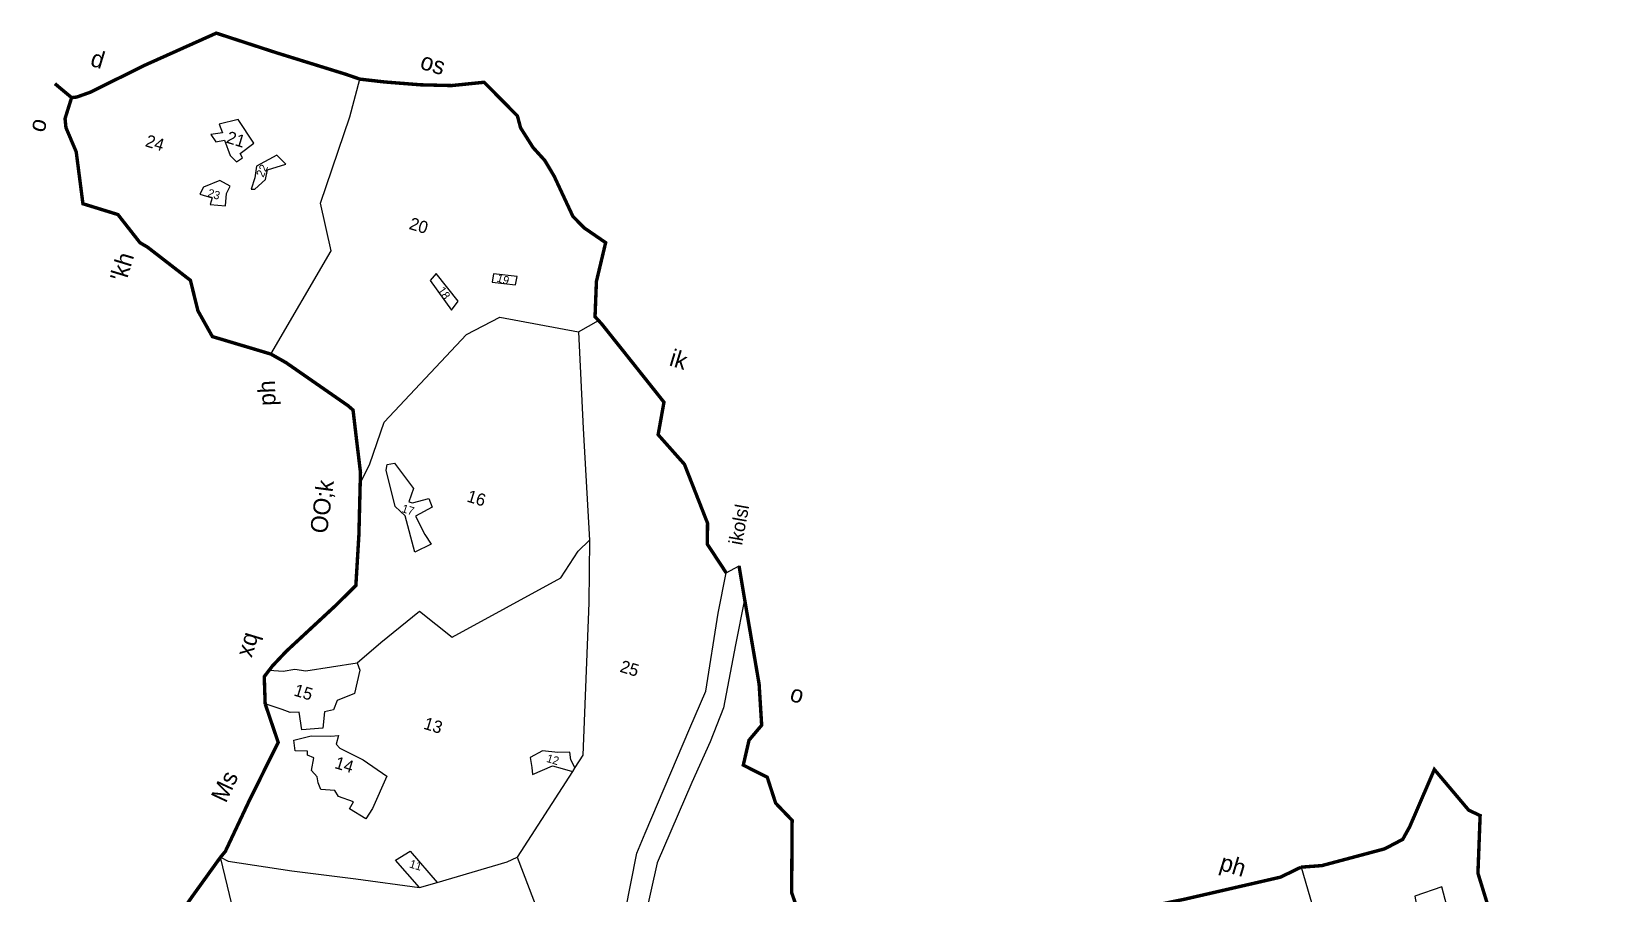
# Model space of a CAD drawing. Header units: metres. Extents: x 317463 to 322943, y 1861234 to 1866615.
# Drawn here: x 320144 to 322515, y 1864729 to 1866034 of the extents above; entities that cross this region are included whole.
import ezdxf

# ---------------------------------------------------------------- set-up
doc = ezdxf.new("R2010")
doc.units = ezdxf.units.M
doc.header["$MEASUREMENT"] = 0
doc.linetypes.add('DIVIDE', pattern=[1.25, 0.5, -0.25, 0, -0.25, 0, -0.25])
for name, color, linetype in [('OFF', 1, 'Continuous'), ('POLY_PARCEL', 6, 'Continuous'), ('POLY_WATER', 4, 'Continuous'), ('TEXT_MAPOUT', 7, 'Continuous'), ('TEXT_PARCEL', 7, 'Continuous'), ('V_BOUND_LINE', 7, 'Continuous'), ('V_DIVIDE_LINE', 7, 'DIVIDE')]:
    doc.layers.add(name, color=color, linetype=linetype)
doc.styles.add('TEXT_MAP', font='KRDEV050.TTF', dxfattribs={"height": 1.8})

# ---------------------------------------------------------------- blocks, each defined once
blk = doc.blocks.new('2478')
at = {"layer": 'OFF'}
blk.add_lwpolyline([(300.61, 378.81), (302.1, 380.35)], dxfattribs=at)
at = {"layer": 'POLY_PARCEL'}
for points in [[(227.55, 390), (231.6, 407), (228.08, 413.21), (228.49, 426.55), (228.3, 432.25)], [(216.17, 418.75), (212.98, 421.41), (210.52, 419.96), (211.34, 418.9), (209.79, 418.13), (210.81, 417.35), (211.97, 417.93), (213.37, 416.05), (214.57, 415.42), (215.2, 416.24), (214.72, 416.77), (216.17, 418.75)], [(219.93, 418.08), (217.52, 415.67), (217.81, 413.98), (217.76, 412.24), (218.29, 412.38), (219.35, 414.17), (219.21, 415.62), (221.53, 417.21), (219.93, 418.08)], [(214.86, 408.8), (214.48, 410.58), (214.72, 411.74), (213.03, 412.08), (211, 410.49), (210.81, 409.33), (212.69, 409.33), (212.69, 408.32), (214.86, 408.8)], [(258.85, 410.1), (258.71, 411.37), (255.28, 410.73), (255.46, 409.47), (258.85, 410.1)], [(251.51, 405.41), (247.26, 408.3), (246.72, 407.08), (250.97, 403.83), (251.51, 405.41)], [(269.65, 406.22), (271.97, 408.67)], [(245.57, 375.7), (246.08, 378.86), (246.3, 385.29), (254.08, 401.06), (258.01, 404.91), (269.65, 406.22)], [(269.65, 406.22), (274.43, 392.91), (280.08, 377.55)], [(248.52, 379.49), (249.48, 380.02), (253.23, 377.3), (253.17, 375.24), (253.71, 375.21), (255.82, 376.55), (256.65, 375.48), (254.7, 373.5), (256.79, 371.32), (258.08, 370.23), (256.12, 368.44), (253.26, 373.09), (251.44, 374), (248.65, 378.68), (248.52, 379.49)], [(252.8, 350.52), (255.22, 354.35), (259.33, 360.37), (264.98, 358.12), (277.67, 371.09), (278.96, 375.56), (280.08, 377.55)], [(280.08, 377.55), (282.66, 368.76), (288.31, 347.2), (287.73, 345.12)], [(393.61, 362.17), (403.53, 347.06), (413.92, 331.77)], [(240.78, 345.7), (242.81, 346.17), (244.36, 346.94), (245.94, 347.18), (252.8, 350.52)], [(252.8, 350.52), (253.47, 349.57), (253.72, 346.1), (251.57, 344.37), (251.46, 342.93), (250.3, 342.26), (250.76, 339.91), (247.91, 338.75), (246.75, 341.11), (245.51, 340.7), (244.26, 340.76), (241.66, 340.83)], [(287.73, 345.12), (286.83, 346.02), (286.38, 347.05), (284.72, 346.5), (282.46, 346.09), (281.02, 344.65), (281.72, 343.29), (282.06, 342.36)], [(282.06, 342.36), (284.5, 344.43), (285.98, 344.43), (287.55, 344.48)], [(287.55, 344.48), (283.49, 330.12)], [(287.73, 345.12), (287.55, 344.48)], [(273.36, 323.18), (282.25, 329.03), (283.49, 330.12)], [(283.49, 330.12), (289.09, 322.94)], [(271.1, 321.71), (266.54, 324.54), (268.24, 326.39), (273.36, 323.18)], [(271.1, 321.71), (273.36, 323.18)], [(241.94, 317.48), (243.16, 317.26), (252.51, 318.61), (261.82, 320.22), (271.1, 321.71)], [(266.02, 285.23), (258.42, 289.38), (252.08, 300.32), (241.94, 317.48)]]:
    blk.add_lwpolyline(points, dxfattribs=at)
for points in [[(419.38, 356.9), (414.15, 365.41), (410.77, 362.98), (415.23, 354.37)], [(247.23, 336.98), (249.45, 338.31), (252.23, 339.12), (253.26, 339.53), (253.3, 338.24), (254, 337.83), (257.74, 337.2), (261.77, 335.91), (261.14, 330.77), (260.66, 329.04), (257.96, 329.74), (258.22, 330.88), (255.89, 331), (255.11, 331.7), (253.08, 331.22), (252.45, 332.07), (252.04, 332.84), (250.97, 333.47), (250.78, 335.36), (249.78, 335.47), (249.6, 336.02), (247.86, 335.54)]]:
    blk.add_lwpolyline(points, close=True, dxfattribs=at)
at = {"layer": 'POLY_WATER'}
for points in [[(302.96, 308.32), (302.53, 310.48), (301.36, 322.78), (300.03, 335.79), (300.36, 338.95), (302.13, 355.54), (302.8, 361.38), (301.21, 372.82), (300.61, 378.81)], [(304.32, 375.88), (304.95, 369.16)], [(304.95, 369.16), (305.99, 359.81), (305.56, 354.5), (304.74, 348.05), (303.28, 335.3), (303.96, 326.83), (305.13, 313.9), (305.51, 308.58)]]:
    blk.add_lwpolyline(points, dxfattribs=at)
at = {"layer": 'V_BOUND_LINE', "const_width": 0.5}
for points in [[(228.3, 432.25), (231.89, 432.91), (237.02, 434.04), (241.4, 435.26), (245.82, 437.11), (251.91, 433.82), (252.86, 432.29), (255.44, 430.07), (257.64, 428.76), (259.62, 426.96), (263.97, 422.12), (266.08, 420.99), (269.66, 419.86), (270.02, 414.04), (271.33, 409.05), (271.97, 408.67)], [(227.55, 390), (218.62, 389.95), (215.49, 392.95), (213.15, 396.88), (205.72, 399.7), (204.49, 399.99), (200.2, 402.99), (194.84, 403.01), (191.69, 409.98), (189.22, 412.93), (188.71, 414.15), (188.73, 417.37), (189.42, 417.66), (191.13, 418.93), (197.58, 425.01), (206.24, 432.56), (215.4, 432.38), (226.06, 432.33), (228.3, 432.25)], [(271.97, 408.67), (272.51, 408.36), (277.04, 405.25), (284.62, 400.03), (285.19, 395.24), (290.13, 392.22), (295.88, 384.96), (296.73, 382.03), (300.61, 378.81)], [(245.57, 375.7), (245.13, 377.28), (243.28, 381.47), (241.44, 385.67), (240.55, 386.07), (230.06, 389.44), (227.55, 390)], [(302.1, 380.35), (304.32, 375.88)], [(393.61, 362.17), (396.45, 363.27), (404.52, 368.29), (406.65, 370.39), (407.09, 372.45), (408.1, 381.51), (414.65, 377.28), (416.47, 377.02), (418.62, 368.86), (426.47, 357.25), (431.31, 352.01), (440.58, 350.39), (442.57, 349.5)], [(240.78, 345.7), (241.06, 346.44), (242.37, 349.08), (247.33, 357.59), (249.31, 361.25), (247.57, 368.49), (245.57, 375.7)], [(304.32, 375.88), (309.95, 364.66), (312.06, 359.02), (310.93, 356.38), (311.19, 352.65), (315.05, 351.99), (317.34, 348.71), (320.38, 347.01), (323.39, 336.88), (327.53, 331.23), (330.55, 321.57)], [(372.41, 349.32), (378.61, 352.68), (391.15, 359.89), (393.61, 362.17)], [(241.66, 340.83), (240.37, 344.6), (240.78, 345.7)], [(241.94, 317.48), (242.37, 318.49), (243.6, 326.91), (245.13, 335.99), (241.66, 340.83)], [(227.04, 277.42), (229.86, 282.28), (231.64, 285.89), (235.17, 296.78), (239.6, 310.61), (241.94, 317.48)]]:
    blk.add_lwpolyline(points, dxfattribs=at)
at = {"layer": 'V_DIVIDE_LINE', "ltscale": 10, "const_width": 0.5}
blk.add_lwpolyline([(188.73, 417.37), (185.8, 418.61)], dxfattribs=at)
at = {"layer": 'TEXT_MAPOUT', "style": 'TEXT_MAP'}
for s, p in [('os', (236.11, 436.28)), ('d', (189.84, 422.62)), ('ik', (283.65, 405.39)), ('o', (314.79, 363.64)), ('ph', (382.15, 358.29))]:
    blk.add_text(s, height=2.5, dxfattribs=at).set_placement(p)
for s, height, rotation, p in [('o', 2.5, 91.1702, (186.39, 411.18)), ("'kh", 2.5, 90, (204.25, 393.77)), ('ikolsl', 2, 96.6729, (301.66, 383.27)), ('ph', 2.5, 109.1958, (230.43, 383.01)), ('OO;k', 2.5, 99.3322, (243.07, 367.2)), ('xq', 2.5, 90, (237.83, 346.62)), ('Ms', 2.5, 81.8623, (240.41, 325.18))]:
    blk.add_text(s, height=height, rotation=rotation, dxfattribs=at).set_placement(p)
at = {"layer": 'TEXT_PARCEL', "style": 'TEXT_MAP'}
for s, height, p in [('21', 1.8, (212.18, 417.65)), ('24', 1.8, (200.99, 413.7)), ('20', 1.8, (241.44, 413.38)), ('23', 1.2, (211.88, 409.33)), ('19', 1.2, (255.97, 409.77)), ('16', 1.8, (261.13, 377.72)), ('17', 1.2, (252.5, 373.47)), ('25', 1.8, (289.82, 360.44)), ('15', 1.8, (245.19, 343.21)), ('13', 1.8, (264.76, 344.09)), ('12', 1.2, (283.41, 344.71)), ('14', 1.8, (254, 334.8)), ('11', 1.2, (268.72, 324.1))]:
    blk.add_text(s, height=height, dxfattribs=at).set_placement(p)
for s, rotation, p in [('22', 82.4013, (218.98, 414.31)), ('18', 321.7677, (248.11, 406.01))]:
    blk.add_text(s, height=1.2, rotation=rotation, dxfattribs=at).set_placement(p)

msp = doc.modelspace()

# ---------------------------------------------------------------- block references
at = {"xscale": 10.34684930297645, "yscale": 10.34684930297645, "zscale": 10.34684930297645, "rotation": 343.0555038016939}
msp.add_blockref('2478', (317078.2, 1862371.7), dxfattribs=at)

doc.saveas('drawing.dxf')
